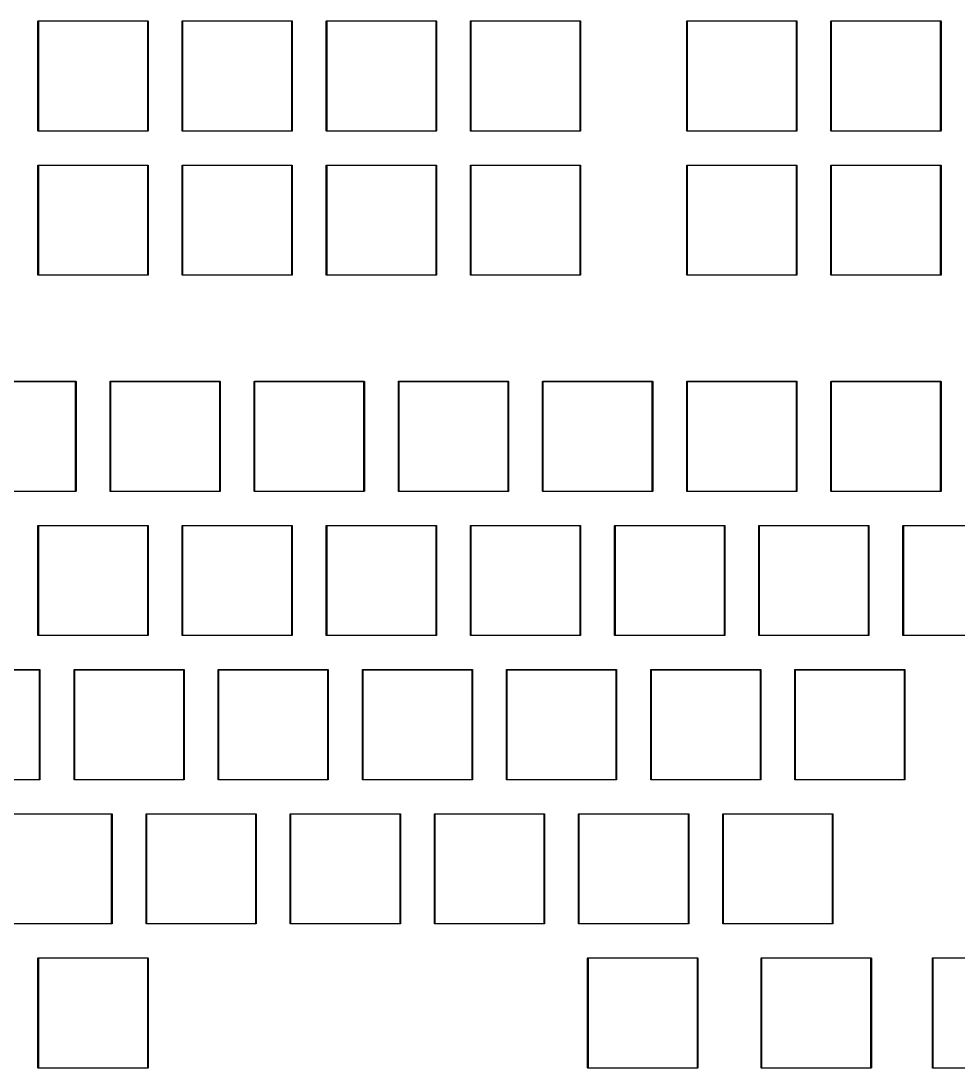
# Model space of a CAD drawing. Header units: millimetres. Extents: x 22 to 427, y -163 to -15.
# Drawn here: x 143.4 to 267.2, y -162.6 to -24.2 of the extents above; entities that cross this region are included whole.
import ezdxf

# ---------------------------------------------------------------- set-up
doc = ezdxf.new("R2010")
doc.units = ezdxf.units.MM
doc.layers.add('F.Courtyard', color=6, linetype='CONTINUOUS', true_color=0xff26e2)

msp = doc.modelspace()

# ---------------------------------------------------------------- linework, layer by layer
at = {"layer": 'F.Courtyard', "linetype": 'CONTINUOUS'}
for p, q in [((145.639375, -24.206875), (145.641278, -24.197308)), ((145.639375, -38.706875), (145.639375, -24.206875)), ((145.641278, -24.197308), (145.654808, -24.183778)), ((145.654808, -24.183778), (145.664375, -24.181875)), ((145.664375, -24.181875), (160.164375, -24.181875)), ((145.689375, -24.231875), (145.689375, -38.681875)), ((160.139375, -24.231875), (145.689375, -24.231875)), ((160.139375, -38.681875), (160.139375, -24.231875)), ((160.164375, -24.181875), (160.173942, -24.183778)), ((160.173942, -24.183778), (160.187472, -24.197308)), ((160.187472, -24.197308), (160.189375, -24.206875)), ((160.189375, -24.206875), (160.189375, -38.706875)), ((164.689375, -24.206875), (164.691278, -24.197308)), ((164.689375, -38.706875), (164.689375, -24.206875)), ((164.691278, -24.197308), (164.704808, -24.183778)), ((164.704808, -24.183778), (164.714375, -24.181875)), ((164.714375, -24.181875), (179.214375, -24.181875)), ((164.739375, -24.231875), (164.739375, -38.681875)), ((179.189375, -24.231875), (164.739375, -24.231875)), ((179.189375, -38.681875), (179.189375, -24.231875)), ((179.214375, -24.181875), (179.223942, -24.183778)), ((179.223942, -24.183778), (179.237472, -24.197308)), ((179.237472, -24.197308), (179.239375, -24.206875)), ((179.239375, -24.206875), (179.239375, -38.706875)), ((183.739375, -24.206875), (183.741278, -24.197308)), ((183.739375, -38.706875), (183.739375, -24.206875)), ((183.741278, -24.197308), (183.754808, -24.183778)), ((183.754808, -24.183778), (183.764375, -24.181875)), ((183.764375, -24.181875), (198.264375, -24.181875)), ((183.789375, -24.231875), (183.789375, -38.681875)), ((198.239375, -24.231875), (183.789375, -24.231875)), ((198.239375, -38.681875), (198.239375, -24.231875)), ((198.264375, -24.181875), (198.273942, -24.183778)), ((198.273942, -24.183778), (198.287472, -24.197308)), ((198.287472, -24.197308), (198.289375, -24.206875)), ((198.289375, -24.206875), (198.289375, -38.706875)), ((202.789375, -24.206875), (202.791278, -24.197308)), ((202.789375, -38.706875), (202.789375, -24.206875)), ((202.791278, -24.197308), (202.804808, -24.183778)), ((202.804808, -24.183778), (202.814375, -24.181875)), ((202.814375, -24.181875), (217.314375, -24.181875)), ((202.839375, -24.231875), (202.839375, -38.681875)), ((217.289375, -24.231875), (202.839375, -24.231875)), ((217.289375, -38.681875), (217.289375, -24.231875)), ((217.314375, -24.181875), (217.323942, -24.183778)), ((217.323942, -24.183778), (217.337472, -24.197308)), ((217.337472, -24.197308), (217.339375, -24.206875)), ((217.339375, -24.206875), (217.339375, -38.706875)), ((231.364375, -24.206875), (231.366278, -24.197308)), ((231.364375, -38.706875), (231.364375, -24.206875)), ((231.366278, -24.197308), (231.379808, -24.183778)), ((231.379808, -24.183778), (231.389375, -24.181875)), ((231.389375, -24.181875), (245.889375, -24.181875)), ((231.414375, -24.231875), (231.414375, -38.681875)), ((245.864375, -24.231875), (231.414375, -24.231875)), ((245.864375, -38.681875), (245.864375, -24.231875)), ((245.889375, -24.181875), (245.898942, -24.183778)), ((245.898942, -24.183778), (245.912472, -24.197308)), ((245.912472, -24.197308), (245.914375, -24.206875)), ((245.914375, -24.206875), (245.914375, -38.706875)), ((250.414375, -24.206875), (250.416278, -24.197308)), ((250.414375, -38.706875), (250.414375, -24.206875)), ((250.416278, -24.197308), (250.429808, -24.183778)), ((250.429808, -24.183778), (250.439375, -24.181875)), ((250.439375, -24.181875), (264.939375, -24.181875)), ((250.464375, -24.231875), (250.464375, -38.681875)), ((264.914375, -24.231875), (250.464375, -24.231875)), ((264.914375, -38.681875), (264.914375, -24.231875)), ((264.939375, -24.181875), (264.948942, -24.183778)), ((264.948942, -24.183778), (264.962472, -24.197308)), ((264.962472, -24.197308), (264.964375, -24.206875)), ((264.964375, -24.206875), (264.964375, -38.706875)), ((145.641278, -38.716442), (145.639375, -38.706875)), ((145.654808, -38.729972), (145.641278, -38.716442)), ((145.664375, -38.731875), (145.654808, -38.729972)), ((160.164375, -38.731875), (145.664375, -38.731875)), ((145.689375, -38.681875), (160.139375, -38.681875)), ((160.173942, -38.729972), (160.164375, -38.731875)), ((160.187472, -38.716442), (160.173942, -38.729972)), ((160.189375, -38.706875), (160.187472, -38.716442)), ((164.691278, -38.716442), (164.689375, -38.706875)), ((164.704808, -38.729972), (164.691278, -38.716442)), ((164.714375, -38.731875), (164.704808, -38.729972)), ((179.214375, -38.731875), (164.714375, -38.731875)), ((164.739375, -38.681875), (179.189375, -38.681875)), ((179.223942, -38.729972), (179.214375, -38.731875)), ((179.237472, -38.716442), (179.223942, -38.729972)), ((179.239375, -38.706875), (179.237472, -38.716442)), ((183.741278, -38.716442), (183.739375, -38.706875)), ((183.754808, -38.729972), (183.741278, -38.716442)), ((183.764375, -38.731875), (183.754808, -38.729972)), ((198.264375, -38.731875), (183.764375, -38.731875)), ((183.789375, -38.681875), (198.239375, -38.681875)), ((198.273942, -38.729972), (198.264375, -38.731875)), ((198.287472, -38.716442), (198.273942, -38.729972)), ((198.289375, -38.706875), (198.287472, -38.716442)), ((202.791278, -38.716442), (202.789375, -38.706875)), ((202.804808, -38.729972), (202.791278, -38.716442)), ((202.814375, -38.731875), (202.804808, -38.729972)), ((217.314375, -38.731875), (202.814375, -38.731875)), ((202.839375, -38.681875), (217.289375, -38.681875)), ((217.323942, -38.729972), (217.314375, -38.731875)), ((217.337472, -38.716442), (217.323942, -38.729972)), ((217.339375, -38.706875), (217.337472, -38.716442)), ((231.366278, -38.716442), (231.364375, -38.706875)), ((231.379808, -38.729972), (231.366278, -38.716442)), ((231.389375, -38.731875), (231.379808, -38.729972)), ((245.889375, -38.731875), (231.389375, -38.731875)), ((231.414375, -38.681875), (245.864375, -38.681875)), ((245.898942, -38.729972), (245.889375, -38.731875)), ((245.912472, -38.716442), (245.898942, -38.729972)), ((245.914375, -38.706875), (245.912472, -38.716442)), ((250.416278, -38.716442), (250.414375, -38.706875)), ((250.429808, -38.729972), (250.416278, -38.716442)), ((250.439375, -38.731875), (250.429808, -38.729972)), ((264.939375, -38.731875), (250.439375, -38.731875)), ((250.464375, -38.681875), (264.914375, -38.681875)), ((264.948942, -38.729972), (264.939375, -38.731875)), ((264.962472, -38.716442), (264.948942, -38.729972)), ((264.964375, -38.706875), (264.962472, -38.716442)), ((145.639375, -43.256875), (145.641278, -43.247308)), ((145.639375, -57.756875), (145.639375, -43.256875)), ((145.641278, -43.247308), (145.654808, -43.233778)), ((145.654808, -43.233778), (145.664375, -43.231875)), ((145.664375, -43.231875), (160.164375, -43.231875)), ((145.689375, -43.281875), (145.689375, -57.731875)), ((160.139375, -43.281875), (145.689375, -43.281875)), ((160.139375, -57.731875), (160.139375, -43.281875)), ((160.164375, -43.231875), (160.173942, -43.233778)), ((160.173942, -43.233778), (160.187472, -43.247308)), ((160.187472, -43.247308), (160.189375, -43.256875)), ((160.189375, -43.256875), (160.189375, -57.756875)), ((164.689375, -43.256875), (164.691278, -43.247308)), ((164.689375, -57.756875), (164.689375, -43.256875)), ((164.691278, -43.247308), (164.704808, -43.233778)), ((164.704808, -43.233778), (164.714375, -43.231875)), ((164.714375, -43.231875), (179.214375, -43.231875)), ((164.739375, -43.281875), (164.739375, -57.731875)), ((179.189375, -43.281875), (164.739375, -43.281875)), ((179.189375, -57.731875), (179.189375, -43.281875)), ((179.214375, -43.231875), (179.223942, -43.233778)), ((179.223942, -43.233778), (179.237472, -43.247308)), ((179.237472, -43.247308), (179.239375, -43.256875)), ((179.239375, -43.256875), (179.239375, -57.756875)), ((183.739375, -43.256875), (183.741278, -43.247308)), ((183.739375, -57.756875), (183.739375, -43.256875)), ((183.741278, -43.247308), (183.754808, -43.233778)), ((183.754808, -43.233778), (183.764375, -43.231875)), ((183.764375, -43.231875), (198.264375, -43.231875)), ((183.789375, -43.281875), (183.789375, -57.731875)), ((198.239375, -43.281875), (183.789375, -43.281875)), ((198.239375, -57.731875), (198.239375, -43.281875)), ((198.264375, -43.231875), (198.273942, -43.233778)), ((198.273942, -43.233778), (198.287472, -43.247308)), ((198.287472, -43.247308), (198.289375, -43.256875)), ((198.289375, -43.256875), (198.289375, -57.756875)), ((202.789375, -43.256875), (202.791278, -43.247308)), ((202.789375, -57.756875), (202.789375, -43.256875)), ((202.791278, -43.247308), (202.804808, -43.233778)), ((202.804808, -43.233778), (202.814375, -43.231875)), ((202.814375, -43.231875), (217.314375, -43.231875)), ((202.839375, -43.281875), (202.839375, -57.731875)), ((217.289375, -43.281875), (202.839375, -43.281875)), ((217.289375, -57.731875), (217.289375, -43.281875)), ((217.314375, -43.231875), (217.323942, -43.233778)), ((217.323942, -43.233778), (217.337472, -43.247308)), ((217.337472, -43.247308), (217.339375, -43.256875)), ((217.339375, -43.256875), (217.339375, -57.756875)), ((231.364375, -43.256875), (231.366278, -43.247308)), ((231.364375, -57.756875), (231.364375, -43.256875)), ((231.366278, -43.247308), (231.379808, -43.233778)), ((231.379808, -43.233778), (231.389375, -43.231875)), ((231.389375, -43.231875), (245.889375, -43.231875)), ((231.414375, -43.281875), (231.414375, -57.731875)), ((245.864375, -43.281875), (231.414375, -43.281875)), ((245.864375, -57.731875), (245.864375, -43.281875)), ((245.889375, -43.231875), (245.898942, -43.233778)), ((245.898942, -43.233778), (245.912472, -43.247308)), ((245.912472, -43.247308), (245.914375, -43.256875)), ((245.914375, -43.256875), (245.914375, -57.756875)), ((250.414375, -43.256875), (250.416278, -43.247308)), ((250.414375, -57.756875), (250.414375, -43.256875)), ((250.416278, -43.247308), (250.429808, -43.233778)), ((250.429808, -43.233778), (250.439375, -43.231875)), ((250.439375, -43.231875), (264.939375, -43.231875)), ((250.464375, -43.281875), (250.464375, -57.731875)), ((264.914375, -43.281875), (250.464375, -43.281875)), ((264.914375, -57.731875), (264.914375, -43.281875)), ((264.939375, -43.231875), (264.948942, -43.233778)), ((264.948942, -43.233778), (264.962472, -43.247308)), ((264.962472, -43.247308), (264.964375, -43.256875)), ((264.964375, -43.256875), (264.964375, -57.756875)), ((145.641278, -57.766442), (145.639375, -57.756875)), ((145.654808, -57.779972), (145.641278, -57.766442)), ((145.664375, -57.781875), (145.654808, -57.779972)), ((160.164375, -57.781875), (145.664375, -57.781875)), ((145.689375, -57.731875), (160.139375, -57.731875)), ((160.173942, -57.779972), (160.164375, -57.781875)), ((160.187472, -57.766442), (160.173942, -57.779972)), ((160.189375, -57.756875), (160.187472, -57.766442)), ((164.691278, -57.766442), (164.689375, -57.756875)), ((164.704808, -57.779972), (164.691278, -57.766442)), ((164.714375, -57.781875), (164.704808, -57.779972)), ((179.214375, -57.781875), (164.714375, -57.781875)), ((164.739375, -57.731875), (179.189375, -57.731875)), ((179.223942, -57.779972), (179.214375, -57.781875)), ((179.237472, -57.766442), (179.223942, -57.779972)), ((179.239375, -57.756875), (179.237472, -57.766442)), ((183.741278, -57.766442), (183.739375, -57.756875)), ((183.754808, -57.779972), (183.741278, -57.766442)), ((183.764375, -57.781875), (183.754808, -57.779972)), ((198.264375, -57.781875), (183.764375, -57.781875)), ((183.789375, -57.731875), (198.239375, -57.731875)), ((198.273942, -57.779972), (198.264375, -57.781875)), ((198.287472, -57.766442), (198.273942, -57.779972)), ((198.289375, -57.756875), (198.287472, -57.766442)), ((202.791278, -57.766442), (202.789375, -57.756875)), ((202.804808, -57.779972), (202.791278, -57.766442)), ((202.814375, -57.781875), (202.804808, -57.779972)), ((217.314375, -57.781875), (202.814375, -57.781875)), ((202.839375, -57.731875), (217.289375, -57.731875)), ((217.323942, -57.779972), (217.314375, -57.781875)), ((217.337472, -57.766442), (217.323942, -57.779972)), ((217.339375, -57.756875), (217.337472, -57.766442)), ((231.366278, -57.766442), (231.364375, -57.756875)), ((231.379808, -57.779972), (231.366278, -57.766442)), ((231.389375, -57.781875), (231.379808, -57.779972)), ((245.889375, -57.781875), (231.389375, -57.781875)), ((231.414375, -57.731875), (245.864375, -57.731875)), ((245.898942, -57.779972), (245.889375, -57.781875)), ((245.912472, -57.766442), (245.898942, -57.779972)), ((245.914375, -57.756875), (245.912472, -57.766442)), ((250.416278, -57.766442), (250.414375, -57.756875)), ((250.429808, -57.779972), (250.416278, -57.766442)), ((250.439375, -57.781875), (250.429808, -57.779972)), ((264.939375, -57.781875), (250.439375, -57.781875)), ((250.464375, -57.731875), (264.914375, -57.731875)), ((264.948942, -57.779972), (264.939375, -57.781875)), ((264.962472, -57.766442), (264.948942, -57.779972)), ((264.964375, -57.756875), (264.962472, -57.766442)), ((136.139375, -71.806875), (150.639375, -71.806875)), ((150.614375, -71.856875), (136.164375, -71.856875)), ((150.614375, -86.306875), (150.614375, -71.856875)), ((150.639375, -71.806875), (150.648942, -71.808778)), ((150.648942, -71.808778), (150.662472, -71.822308)), ((150.662472, -71.822308), (150.664375, -71.831875)), ((150.664375, -71.831875), (150.664375, -86.331875)), ((155.164375, -71.831875), (155.166278, -71.822308)), ((155.164375, -86.331875), (155.164375, -71.831875)), ((155.166278, -71.822308), (155.179808, -71.808778)), ((155.179808, -71.808778), (155.189375, -71.806875)), ((155.189375, -71.806875), (169.689375, -71.806875)), ((155.214375, -71.856875), (155.214375, -86.306875)), ((169.664375, -71.856875), (155.214375, -71.856875)), ((169.664375, -86.306875), (169.664375, -71.856875)), ((169.689375, -71.806875), (169.698942, -71.808778)), ((169.698942, -71.808778), (169.712472, -71.822308)), ((169.712472, -71.822308), (169.714375, -71.831875)), ((169.714375, -71.831875), (169.714375, -86.331875)), ((174.214375, -71.831875), (174.216278, -71.822308)), ((174.214375, -86.331875), (174.214375, -71.831875)), ((174.216278, -71.822308), (174.229808, -71.808778)), ((174.229808, -71.808778), (174.239375, -71.806875)), ((174.239375, -71.806875), (188.739375, -71.806875)), ((174.264375, -71.856875), (174.264375, -86.306875)), ((188.714375, -71.856875), (174.264375, -71.856875)), ((188.714375, -86.306875), (188.714375, -71.856875)), ((188.739375, -71.806875), (188.748942, -71.808778)), ((188.748942, -71.808778), (188.762472, -71.822308)), ((188.762472, -71.822308), (188.764375, -71.831875)), ((188.764375, -71.831875), (188.764375, -86.331875)), ((193.264375, -71.831875), (193.266278, -71.822308)), ((193.264375, -86.331875), (193.264375, -71.831875)), ((193.266278, -71.822308), (193.279808, -71.808778)), ((193.279808, -71.808778), (193.289375, -71.806875)), ((193.289375, -71.806875), (207.789375, -71.806875)), ((193.314375, -71.856875), (193.314375, -86.306875)), ((207.764375, -71.856875), (193.314375, -71.856875)), ((207.764375, -86.306875), (207.764375, -71.856875)), ((207.789375, -71.806875), (207.798942, -71.808778)), ((207.798942, -71.808778), (207.812472, -71.822308)), ((207.812472, -71.822308), (207.814375, -71.831875)), ((207.814375, -71.831875), (207.814375, -86.331875)), ((212.314375, -71.831875), (212.316278, -71.822308)), ((212.314375, -86.331875), (212.314375, -71.831875)), ((212.316278, -71.822308), (212.329808, -71.808778)), ((212.329808, -71.808778), (212.339375, -71.806875)), ((212.339375, -71.806875), (226.839375, -71.806875)), ((212.364375, -71.856875), (212.364375, -86.306875)), ((226.814375, -71.856875), (212.364375, -71.856875)), ((226.814375, -86.306875), (226.814375, -71.856875)), ((226.839375, -71.806875), (226.848942, -71.808778)), ((226.848942, -71.808778), (226.862472, -71.822308)), ((226.862472, -71.822308), (226.864375, -71.831875)), ((226.864375, -71.831875), (226.864375, -86.331875)), ((231.364375, -71.831875), (231.366278, -71.822308)), ((231.364375, -86.331875), (231.364375, -71.831875)), ((231.366278, -71.822308), (231.379808, -71.808778)), ((231.379808, -71.808778), (231.389375, -71.806875)), ((231.389375, -71.806875), (245.889375, -71.806875)), ((231.414375, -71.856875), (231.414375, -86.306875)), ((245.864375, -71.856875), (231.414375, -71.856875)), ((245.864375, -86.306875), (245.864375, -71.856875)), ((245.889375, -71.806875), (245.898942, -71.808778)), ((245.898942, -71.808778), (245.912472, -71.822308)), ((245.912472, -71.822308), (245.914375, -71.831875)), ((245.914375, -71.831875), (245.914375, -86.331875)), ((250.414375, -71.831875), (250.416278, -71.822308)), ((250.414375, -86.331875), (250.414375, -71.831875)), ((250.416278, -71.822308), (250.429808, -71.808778)), ((250.429808, -71.808778), (250.439375, -71.806875)), ((250.439375, -71.806875), (264.939375, -71.806875)), ((250.464375, -71.856875), (250.464375, -86.306875)), ((264.914375, -71.856875), (250.464375, -71.856875)), ((264.914375, -86.306875), (264.914375, -71.856875)), ((264.939375, -71.806875), (264.948942, -71.808778)), ((264.948942, -71.808778), (264.962472, -71.822308)), ((264.962472, -71.822308), (264.964375, -71.831875)), ((264.964375, -71.831875), (264.964375, -86.331875)), ((150.639375, -86.356875), (136.139375, -86.356875)), ((136.164375, -86.306875), (150.614375, -86.306875)), ((150.648942, -86.354972), (150.639375, -86.356875)), ((150.662472, -86.341442), (150.648942, -86.354972)), ((150.664375, -86.331875), (150.662472, -86.341442)), ((155.166278, -86.341442), (155.164375, -86.331875)), ((155.179808, -86.354972), (155.166278, -86.341442)), ((155.189375, -86.356875), (155.179808, -86.354972)), ((169.689375, -86.356875), (155.189375, -86.356875)), ((155.214375, -86.306875), (169.664375, -86.306875)), ((169.698942, -86.354972), (169.689375, -86.356875)), ((169.712472, -86.341442), (169.698942, -86.354972)), ((169.714375, -86.331875), (169.712472, -86.341442)), ((174.216278, -86.341442), (174.214375, -86.331875)), ((174.229808, -86.354972), (174.216278, -86.341442)), ((174.239375, -86.356875), (174.229808, -86.354972)), ((188.739375, -86.356875), (174.239375, -86.356875)), ((174.264375, -86.306875), (188.714375, -86.306875)), ((188.748942, -86.354972), (188.739375, -86.356875)), ((188.762472, -86.341442), (188.748942, -86.354972)), ((188.764375, -86.331875), (188.762472, -86.341442)), ((193.266278, -86.341442), (193.264375, -86.331875)), ((193.279808, -86.354972), (193.266278, -86.341442)), ((193.289375, -86.356875), (193.279808, -86.354972)), ((207.789375, -86.356875), (193.289375, -86.356875)), ((193.314375, -86.306875), (207.764375, -86.306875)), ((207.798942, -86.354972), (207.789375, -86.356875)), ((207.812472, -86.341442), (207.798942, -86.354972)), ((207.814375, -86.331875), (207.812472, -86.341442)), ((212.316278, -86.341442), (212.314375, -86.331875)), ((212.329808, -86.354972), (212.316278, -86.341442)), ((212.339375, -86.356875), (212.329808, -86.354972)), ((226.839375, -86.356875), (212.339375, -86.356875)), ((212.364375, -86.306875), (226.814375, -86.306875)), ((226.848942, -86.354972), (226.839375, -86.356875)), ((226.862472, -86.341442), (226.848942, -86.354972)), ((226.864375, -86.331875), (226.862472, -86.341442)), ((231.366278, -86.341442), (231.364375, -86.331875)), ((231.379808, -86.354972), (231.366278, -86.341442)), ((231.389375, -86.356875), (231.379808, -86.354972)), ((245.889375, -86.356875), (231.389375, -86.356875)), ((231.414375, -86.306875), (245.864375, -86.306875)), ((245.898942, -86.354972), (245.889375, -86.356875)), ((245.912472, -86.341442), (245.898942, -86.354972)), ((245.914375, -86.331875), (245.912472, -86.341442)), ((250.416278, -86.341442), (250.414375, -86.331875)), ((250.429808, -86.354972), (250.416278, -86.341442)), ((250.439375, -86.356875), (250.429808, -86.354972)), ((264.939375, -86.356875), (250.439375, -86.356875)), ((250.464375, -86.306875), (264.914375, -86.306875)), ((264.948942, -86.354972), (264.939375, -86.356875)), ((264.962472, -86.341442), (264.948942, -86.354972)), ((264.964375, -86.331875), (264.962472, -86.341442)), ((145.639375, -90.881875), (145.641278, -90.872308)), ((145.639375, -105.381875), (145.639375, -90.881875)), ((145.641278, -90.872308), (145.654808, -90.858778)), ((145.654808, -90.858778), (145.664375, -90.856875)), ((145.664375, -90.856875), (160.164375, -90.856875)), ((145.689375, -90.906875), (145.689375, -105.356875)), ((160.139375, -90.906875), (145.689375, -90.906875)), ((160.139375, -105.356875), (160.139375, -90.906875)), ((160.164375, -90.856875), (160.173942, -90.858778)), ((160.173942, -90.858778), (160.187472, -90.872308)), ((160.187472, -90.872308), (160.189375, -90.881875)), ((160.189375, -90.881875), (160.189375, -105.381875)), ((164.689375, -90.881875), (164.691278, -90.872308)), ((164.689375, -105.381875), (164.689375, -90.881875)), ((164.691278, -90.872308), (164.704808, -90.858778)), ((164.704808, -90.858778), (164.714375, -90.856875)), ((164.714375, -90.856875), (179.214375, -90.856875)), ((164.739375, -90.906875), (164.739375, -105.356875)), ((179.189375, -90.906875), (164.739375, -90.906875)), ((179.189375, -105.356875), (179.189375, -90.906875)), ((179.214375, -90.856875), (179.223942, -90.858778)), ((179.223942, -90.858778), (179.237472, -90.872308)), ((179.237472, -90.872308), (179.239375, -90.881875)), ((179.239375, -90.881875), (179.239375, -105.381875)), ((183.739375, -90.881875), (183.741278, -90.872308)), ((183.739375, -105.381875), (183.739375, -90.881875)), ((183.741278, -90.872308), (183.754808, -90.858778)), ((183.754808, -90.858778), (183.764375, -90.856875)), ((183.764375, -90.856875), (198.264375, -90.856875)), ((183.789375, -90.906875), (183.789375, -105.356875)), ((198.239375, -90.906875), (183.789375, -90.906875)), ((198.239375, -105.356875), (198.239375, -90.906875)), ((198.264375, -90.856875), (198.273942, -90.858778)), ((198.273942, -90.858778), (198.287472, -90.872308)), ((198.287472, -90.872308), (198.289375, -90.881875)), ((198.289375, -90.881875), (198.289375, -105.381875)), ((202.789375, -90.881875), (202.791278, -90.872308)), ((202.789375, -105.381875), (202.789375, -90.881875)), ((202.791278, -90.872308), (202.804808, -90.858778)), ((202.804808, -90.858778), (202.814375, -90.856875)), ((202.814375, -90.856875), (217.314375, -90.856875)), ((202.839375, -90.906875), (202.839375, -105.356875)), ((217.289375, -90.906875), (202.839375, -90.906875)), ((217.289375, -105.356875), (217.289375, -90.906875)), ((217.314375, -90.856875), (217.323942, -90.858778)), ((217.323942, -90.858778), (217.337472, -90.872308)), ((217.337472, -90.872308), (217.339375, -90.881875)), ((217.339375, -90.881875), (217.339375, -105.381875)), ((221.839375, -90.881875), (221.841278, -90.872308)), ((221.839375, -105.381875), (221.839375, -90.881875)), ((221.841278, -90.872308), (221.854808, -90.858778)), ((221.854808, -90.858778), (221.864375, -90.856875)), ((221.864375, -90.856875), (236.364375, -90.856875)), ((221.889375, -90.906875), (221.889375, -105.356875)), ((236.339375, -90.906875), (221.889375, -90.906875)), ((236.339375, -105.356875), (236.339375, -90.906875)), ((236.364375, -90.856875), (236.373942, -90.858778)), ((236.373942, -90.858778), (236.387472, -90.872308)), ((236.387472, -90.872308), (236.389375, -90.881875)), ((236.389375, -90.881875), (236.389375, -105.381875)), ((240.889375, -90.881875), (240.891278, -90.872308)), ((240.889375, -105.381875), (240.889375, -90.881875)), ((240.891278, -90.872308), (240.904808, -90.858778)), ((240.904808, -90.858778), (240.914375, -90.856875)), ((240.914375, -90.856875), (255.414375, -90.856875)), ((240.939375, -90.906875), (240.939375, -105.356875)), ((255.389375, -90.906875), (240.939375, -90.906875)), ((255.389375, -105.356875), (255.389375, -90.906875)), ((255.414375, -90.856875), (255.423942, -90.858778)), ((255.423942, -90.858778), (255.437472, -90.872308)), ((255.437472, -90.872308), (255.439375, -90.881875)), ((255.439375, -90.881875), (255.439375, -105.381875)), ((259.939375, -90.881875), (259.941278, -90.872308)), ((259.939375, -105.381875), (259.939375, -90.881875)), ((259.941278, -90.872308), (259.954808, -90.858778)), ((259.954808, -90.858778), (259.964375, -90.856875)), ((259.964375, -90.856875), (274.464375, -90.856875)), ((259.989375, -90.906875), (259.989375, -105.356875)), ((274.439375, -90.906875), (259.989375, -90.906875)), ((145.641278, -105.391442), (145.639375, -105.381875)), ((145.654808, -105.404972), (145.641278, -105.391442)), ((145.664375, -105.406875), (145.654808, -105.404972)), ((160.164375, -105.406875), (145.664375, -105.406875)), ((145.689375, -105.356875), (160.139375, -105.356875)), ((160.173942, -105.404972), (160.164375, -105.406875)), ((160.187472, -105.391442), (160.173942, -105.404972)), ((160.189375, -105.381875), (160.187472, -105.391442)), ((164.691278, -105.391442), (164.689375, -105.381875)), ((164.704808, -105.404972), (164.691278, -105.391442)), ((164.714375, -105.406875), (164.704808, -105.404972)), ((179.214375, -105.406875), (164.714375, -105.406875)), ((164.739375, -105.356875), (179.189375, -105.356875)), ((179.223942, -105.404972), (179.214375, -105.406875)), ((179.237472, -105.391442), (179.223942, -105.404972)), ((179.239375, -105.381875), (179.237472, -105.391442)), ((183.741278, -105.391442), (183.739375, -105.381875)), ((183.754808, -105.404972), (183.741278, -105.391442)), ((183.764375, -105.406875), (183.754808, -105.404972)), ((198.264375, -105.406875), (183.764375, -105.406875)), ((183.789375, -105.356875), (198.239375, -105.356875)), ((198.273942, -105.404972), (198.264375, -105.406875)), ((198.287472, -105.391442), (198.273942, -105.404972)), ((198.289375, -105.381875), (198.287472, -105.391442)), ((202.791278, -105.391442), (202.789375, -105.381875)), ((202.804808, -105.404972), (202.791278, -105.391442)), ((202.814375, -105.406875), (202.804808, -105.404972)), ((217.314375, -105.406875), (202.814375, -105.406875)), ((202.839375, -105.356875), (217.289375, -105.356875)), ((217.323942, -105.404972), (217.314375, -105.406875)), ((217.337472, -105.391442), (217.323942, -105.404972)), ((217.339375, -105.381875), (217.337472, -105.391442)), ((221.841278, -105.391442), (221.839375, -105.381875)), ((221.854808, -105.404972), (221.841278, -105.391442)), ((221.864375, -105.406875), (221.854808, -105.404972)), ((236.364375, -105.406875), (221.864375, -105.406875)), ((221.889375, -105.356875), (236.339375, -105.356875)), ((236.373942, -105.404972), (236.364375, -105.406875)), ((236.387472, -105.391442), (236.373942, -105.404972)), ((236.389375, -105.381875), (236.387472, -105.391442)), ((240.891278, -105.391442), (240.889375, -105.381875)), ((240.904808, -105.404972), (240.891278, -105.391442)), ((240.914375, -105.406875), (240.904808, -105.404972)), ((255.414375, -105.406875), (240.914375, -105.406875)), ((240.939375, -105.356875), (255.389375, -105.356875)), ((255.423942, -105.404972), (255.414375, -105.406875)), ((255.437472, -105.391442), (255.423942, -105.404972)), ((255.439375, -105.381875), (255.437472, -105.391442)), ((259.941278, -105.391442), (259.939375, -105.381875)), ((259.954808, -105.404972), (259.941278, -105.391442)), ((259.964375, -105.406875), (259.954808, -105.404972)), ((274.464375, -105.406875), (259.964375, -105.406875)), ((259.989375, -105.356875), (274.439375, -105.356875)), ((131.376875, -109.906875), (145.876875, -109.906875)), ((145.851875, -109.956875), (131.401875, -109.956875)), ((145.851875, -124.406875), (145.851875, -109.956875)), ((145.876875, -109.906875), (145.886442, -109.908778)), ((145.886442, -109.908778), (145.899972, -109.922308)), ((145.899972, -109.922308), (145.901875, -109.931875)), ((145.901875, -109.931875), (145.901875, -124.431875)), ((150.401875, -109.931875), (150.403778, -109.922308)), ((150.401875, -124.431875), (150.401875, -109.931875)), ((150.403778, -109.922308), (150.417308, -109.908778)), ((150.417308, -109.908778), (150.426875, -109.906875)), ((150.426875, -109.906875), (164.926875, -109.906875)), ((150.451875, -109.956875), (150.451875, -124.406875)), ((164.901875, -109.956875), (150.451875, -109.956875)), ((164.901875, -124.406875), (164.901875, -109.956875)), ((164.926875, -109.906875), (164.936442, -109.908778)), ((164.936442, -109.908778), (164.949972, -109.922308)), ((164.949972, -109.922308), (164.951875, -109.931875)), ((164.951875, -109.931875), (164.951875, -124.431875)), ((169.451875, -109.931875), (169.453778, -109.922308)), ((169.451875, -124.431875), (169.451875, -109.931875)), ((169.453778, -109.922308), (169.467308, -109.908778)), ((169.467308, -109.908778), (169.476875, -109.906875)), ((169.476875, -109.906875), (183.976875, -109.906875)), ((169.501875, -109.956875), (169.501875, -124.406875)), ((183.951875, -109.956875), (169.501875, -109.956875)), ((183.951875, -124.406875), (183.951875, -109.956875)), ((183.976875, -109.906875), (183.986442, -109.908778)), ((183.986442, -109.908778), (183.999972, -109.922308)), ((183.999972, -109.922308), (184.001875, -109.931875)), ((184.001875, -109.931875), (184.001875, -124.431875)), ((188.501875, -109.931875), (188.503778, -109.922308)), ((188.501875, -124.431875), (188.501875, -109.931875)), ((188.503778, -109.922308), (188.517308, -109.908778)), ((188.517308, -109.908778), (188.526875, -109.906875)), ((188.526875, -109.906875), (203.026875, -109.906875)), ((188.551875, -109.956875), (188.551875, -124.406875)), ((203.001875, -109.956875), (188.551875, -109.956875)), ((203.001875, -124.406875), (203.001875, -109.956875)), ((203.026875, -109.906875), (203.036442, -109.908778)), ((203.036442, -109.908778), (203.049972, -109.922308)), ((203.049972, -109.922308), (203.051875, -109.931875)), ((203.051875, -109.931875), (203.051875, -124.431875)), ((207.551875, -109.931875), (207.553778, -109.922308)), ((207.551875, -124.431875), (207.551875, -109.931875)), ((207.553778, -109.922308), (207.567308, -109.908778)), ((207.567308, -109.908778), (207.576875, -109.906875)), ((207.576875, -109.906875), (222.076875, -109.906875)), ((207.601875, -109.956875), (207.601875, -124.406875)), ((222.051875, -109.956875), (207.601875, -109.956875)), ((222.051875, -124.406875), (222.051875, -109.956875)), ((222.076875, -109.906875), (222.086442, -109.908778)), ((222.086442, -109.908778), (222.099972, -109.922308)), ((222.099972, -109.922308), (222.101875, -109.931875)), ((222.101875, -109.931875), (222.101875, -124.431875)), ((226.601875, -109.931875), (226.603778, -109.922308)), ((226.601875, -124.431875), (226.601875, -109.931875)), ((226.603778, -109.922308), (226.617308, -109.908778)), ((226.617308, -109.908778), (226.626875, -109.906875)), ((226.626875, -109.906875), (241.126875, -109.906875)), ((226.651875, -109.956875), (226.651875, -124.406875)), ((241.101875, -109.956875), (226.651875, -109.956875)), ((241.101875, -124.406875), (241.101875, -109.956875)), ((241.126875, -109.906875), (241.136442, -109.908778)), ((241.136442, -109.908778), (241.149972, -109.922308)), ((241.149972, -109.922308), (241.151875, -109.931875)), ((241.151875, -109.931875), (241.151875, -124.431875)), ((245.651875, -109.931875), (245.653778, -109.922308)), ((245.651875, -124.431875), (245.651875, -109.931875)), ((245.653778, -109.922308), (245.667308, -109.908778)), ((245.667308, -109.908778), (245.676875, -109.906875)), ((245.676875, -109.906875), (260.176875, -109.906875)), ((245.701875, -109.956875), (245.701875, -124.406875)), ((260.151875, -109.956875), (245.701875, -109.956875)), ((260.151875, -124.406875), (260.151875, -109.956875)), ((260.176875, -109.906875), (260.186442, -109.908778)), ((260.186442, -109.908778), (260.199972, -109.922308)), ((260.199972, -109.922308), (260.201875, -109.931875)), ((260.201875, -109.931875), (260.201875, -124.431875)), ((145.876875, -124.456875), (131.376875, -124.456875)), ((131.401875, -124.406875), (145.851875, -124.406875)), ((145.886442, -124.454972), (145.876875, -124.456875)), ((145.899972, -124.441442), (145.886442, -124.454972)), ((145.901875, -124.431875), (145.899972, -124.441442)), ((150.403778, -124.441442), (150.401875, -124.431875)), ((150.417308, -124.454972), (150.403778, -124.441442)), ((150.426875, -124.456875), (150.417308, -124.454972)), ((164.926875, -124.456875), (150.426875, -124.456875)), ((150.451875, -124.406875), (164.901875, -124.406875)), ((164.936442, -124.454972), (164.926875, -124.456875)), ((164.949972, -124.441442), (164.936442, -124.454972)), ((164.951875, -124.431875), (164.949972, -124.441442)), ((169.453778, -124.441442), (169.451875, -124.431875)), ((169.467308, -124.454972), (169.453778, -124.441442)), ((169.476875, -124.456875), (169.467308, -124.454972)), ((183.976875, -124.456875), (169.476875, -124.456875)), ((169.501875, -124.406875), (183.951875, -124.406875)), ((183.986442, -124.454972), (183.976875, -124.456875)), ((183.999972, -124.441442), (183.986442, -124.454972)), ((184.001875, -124.431875), (183.999972, -124.441442)), ((188.503778, -124.441442), (188.501875, -124.431875)), ((188.517308, -124.454972), (188.503778, -124.441442)), ((188.526875, -124.456875), (188.517308, -124.454972)), ((203.026875, -124.456875), (188.526875, -124.456875)), ((188.551875, -124.406875), (203.001875, -124.406875)), ((203.036442, -124.454972), (203.026875, -124.456875)), ((203.049972, -124.441442), (203.036442, -124.454972)), ((203.051875, -124.431875), (203.049972, -124.441442)), ((207.553778, -124.441442), (207.551875, -124.431875)), ((207.567308, -124.454972), (207.553778, -124.441442)), ((207.576875, -124.456875), (207.567308, -124.454972)), ((222.076875, -124.456875), (207.576875, -124.456875)), ((207.601875, -124.406875), (222.051875, -124.406875)), ((222.086442, -124.454972), (222.076875, -124.456875)), ((222.099972, -124.441442), (222.086442, -124.454972)), ((222.101875, -124.431875), (222.099972, -124.441442)), ((226.603778, -124.441442), (226.601875, -124.431875)), ((226.617308, -124.454972), (226.603778, -124.441442)), ((226.626875, -124.456875), (226.617308, -124.454972)), ((241.126875, -124.456875), (226.626875, -124.456875)), ((226.651875, -124.406875), (241.101875, -124.406875)), ((241.136442, -124.454972), (241.126875, -124.456875)), ((241.149972, -124.441442), (241.136442, -124.454972)), ((241.151875, -124.431875), (241.149972, -124.441442)), ((245.653778, -124.441442), (245.651875, -124.431875)), ((245.667308, -124.454972), (245.653778, -124.441442)), ((245.676875, -124.456875), (245.667308, -124.454972)), ((260.176875, -124.456875), (245.676875, -124.456875)), ((245.701875, -124.406875), (260.151875, -124.406875)), ((260.186442, -124.454972), (260.176875, -124.456875)), ((260.199972, -124.441442), (260.186442, -124.454972)), ((260.201875, -124.431875), (260.199972, -124.441442)), ((140.901875, -128.956875), (155.401875, -128.956875)), ((155.376875, -129.006875), (140.926875, -129.006875)), ((155.376875, -143.456875), (155.376875, -129.006875)), ((155.401875, -128.956875), (155.411442, -128.958778)), ((155.411442, -128.958778), (155.424972, -128.972308)), ((155.424972, -128.972308), (155.426875, -128.981875)), ((155.426875, -128.981875), (155.426875, -143.481875)), ((159.926875, -128.981875), (159.928778, -128.972308)), ((159.926875, -143.481875), (159.926875, -128.981875)), ((159.928778, -128.972308), (159.942308, -128.958778)), ((159.942308, -128.958778), (159.951875, -128.956875)), ((159.951875, -128.956875), (174.451875, -128.956875)), ((159.976875, -129.006875), (159.976875, -143.456875)), ((174.426875, -129.006875), (159.976875, -129.006875)), ((174.426875, -143.456875), (174.426875, -129.006875)), ((174.451875, -128.956875), (174.461442, -128.958778)), ((174.461442, -128.958778), (174.474972, -128.972308)), ((174.474972, -128.972308), (174.476875, -128.981875)), ((174.476875, -128.981875), (174.476875, -143.481875)), ((178.976875, -128.981875), (178.978778, -128.972308)), ((178.976875, -143.481875), (178.976875, -128.981875)), ((178.978778, -128.972308), (178.992308, -128.958778)), ((178.992308, -128.958778), (179.001875, -128.956875)), ((179.001875, -128.956875), (193.501875, -128.956875)), ((179.026875, -129.006875), (179.026875, -143.456875)), ((193.476875, -129.006875), (179.026875, -129.006875)), ((193.476875, -143.456875), (193.476875, -129.006875)), ((193.501875, -128.956875), (193.511442, -128.958778)), ((193.511442, -128.958778), (193.524972, -128.972308)), ((193.524972, -128.972308), (193.526875, -128.981875)), ((193.526875, -128.981875), (193.526875, -143.481875)), ((198.026875, -128.981875), (198.028778, -128.972308)), ((198.026875, -143.481875), (198.026875, -128.981875)), ((198.028778, -128.972308), (198.042308, -128.958778)), ((198.042308, -128.958778), (198.051875, -128.956875)), ((198.051875, -128.956875), (212.551875, -128.956875)), ((198.076875, -129.006875), (198.076875, -143.456875)), ((212.526875, -129.006875), (198.076875, -129.006875)), ((212.526875, -143.456875), (212.526875, -129.006875)), ((212.551875, -128.956875), (212.561442, -128.958778)), ((212.561442, -128.958778), (212.574972, -128.972308)), ((212.574972, -128.972308), (212.576875, -128.981875)), ((212.576875, -128.981875), (212.576875, -143.481875)), ((217.076875, -128.981875), (217.078778, -128.972308)), ((217.076875, -143.481875), (217.076875, -128.981875)), ((217.078778, -128.972308), (217.092308, -128.958778)), ((217.092308, -128.958778), (217.101875, -128.956875)), ((217.101875, -128.956875), (231.601875, -128.956875)), ((217.126875, -129.006875), (217.126875, -143.456875)), ((231.576875, -129.006875), (217.126875, -129.006875)), ((231.576875, -143.456875), (231.576875, -129.006875)), ((231.601875, -128.956875), (231.611442, -128.958778)), ((231.611442, -128.958778), (231.624972, -128.972308)), ((231.624972, -128.972308), (231.626875, -128.981875)), ((231.626875, -128.981875), (231.626875, -143.481875)), ((236.126875, -128.981875), (236.128778, -128.972308)), ((236.126875, -143.481875), (236.126875, -128.981875)), ((236.128778, -128.972308), (236.142308, -128.958778)), ((236.142308, -128.958778), (236.151875, -128.956875)), ((236.151875, -128.956875), (250.651875, -128.956875)), ((236.176875, -129.006875), (236.176875, -143.456875)), ((250.626875, -129.006875), (236.176875, -129.006875)), ((250.626875, -143.456875), (250.626875, -129.006875)), ((250.651875, -128.956875), (250.661442, -128.958778)), ((250.661442, -128.958778), (250.674972, -128.972308)), ((250.674972, -128.972308), (250.676875, -128.981875)), ((250.676875, -128.981875), (250.676875, -143.481875)), ((155.401875, -143.506875), (140.901875, -143.506875)), ((140.926875, -143.456875), (155.376875, -143.456875)), ((155.411442, -143.504972), (155.401875, -143.506875)), ((155.424972, -143.491442), (155.411442, -143.504972)), ((155.426875, -143.481875), (155.424972, -143.491442)), ((159.928778, -143.491442), (159.926875, -143.481875)), ((159.942308, -143.504972), (159.928778, -143.491442)), ((159.951875, -143.506875), (159.942308, -143.504972)), ((174.451875, -143.506875), (159.951875, -143.506875)), ((159.976875, -143.456875), (174.426875, -143.456875)), ((174.461442, -143.504972), (174.451875, -143.506875)), ((174.474972, -143.491442), (174.461442, -143.504972)), ((174.476875, -143.481875), (174.474972, -143.491442)), ((178.978778, -143.491442), (178.976875, -143.481875)), ((178.992308, -143.504972), (178.978778, -143.491442)), ((179.001875, -143.506875), (178.992308, -143.504972)), ((193.501875, -143.506875), (179.001875, -143.506875)), ((179.026875, -143.456875), (193.476875, -143.456875)), ((193.511442, -143.504972), (193.501875, -143.506875)), ((193.524972, -143.491442), (193.511442, -143.504972)), ((193.526875, -143.481875), (193.524972, -143.491442)), ((198.028778, -143.491442), (198.026875, -143.481875)), ((198.042308, -143.504972), (198.028778, -143.491442)), ((198.051875, -143.506875), (198.042308, -143.504972)), ((212.551875, -143.506875), (198.051875, -143.506875)), ((198.076875, -143.456875), (212.526875, -143.456875)), ((212.561442, -143.504972), (212.551875, -143.506875)), ((212.574972, -143.491442), (212.561442, -143.504972)), ((212.576875, -143.481875), (212.574972, -143.491442)), ((217.078778, -143.491442), (217.076875, -143.481875)), ((217.092308, -143.504972), (217.078778, -143.491442)), ((217.101875, -143.506875), (217.092308, -143.504972)), ((231.601875, -143.506875), (217.101875, -143.506875)), ((217.126875, -143.456875), (231.576875, -143.456875)), ((231.611442, -143.504972), (231.601875, -143.506875)), ((231.624972, -143.491442), (231.611442, -143.504972)), ((231.626875, -143.481875), (231.624972, -143.491442)), ((236.128778, -143.491442), (236.126875, -143.481875)), ((236.142308, -143.504972), (236.128778, -143.491442)), ((236.151875, -143.506875), (236.142308, -143.504972)), ((250.651875, -143.506875), (236.151875, -143.506875)), ((236.176875, -143.456875), (250.626875, -143.456875)), ((250.661442, -143.504972), (250.651875, -143.506875)), ((250.674972, -143.491442), (250.661442, -143.504972)), ((250.676875, -143.481875), (250.674972, -143.491442)), ((145.639375, -148.031875), (145.641278, -148.022308)), ((145.639375, -162.531875), (145.639375, -148.031875)), ((145.641278, -148.022308), (145.654808, -148.008778)), ((145.654808, -148.008778), (145.664375, -148.006875)), ((145.664375, -148.006875), (160.164375, -148.006875)), ((145.689375, -148.056875), (145.689375, -162.506875)), ((160.139375, -148.056875), (145.689375, -148.056875)), ((160.139375, -162.506875), (160.139375, -148.056875)), ((160.164375, -148.006875), (160.173942, -148.008778)), ((160.173942, -148.008778), (160.187472, -148.022308)), ((160.187472, -148.022308), (160.189375, -148.031875)), ((160.189375, -148.031875), (160.189375, -162.531875)), ((218.2675, -148.031875), (218.269403, -148.022308)), ((218.2675, -162.531875), (218.2675, -148.031875)), ((218.269403, -148.022308), (218.282933, -148.008778)), ((218.282933, -148.008778), (218.2925, -148.006875)), ((218.2925, -148.006875), (232.7925, -148.006875)), ((218.3175, -148.056875), (218.3175, -162.506875)), ((232.7675, -148.056875), (218.3175, -148.056875)), ((232.7675, -162.506875), (232.7675, -148.056875)), ((232.7925, -148.006875), (232.802067, -148.008778)), ((232.802067, -148.008778), (232.815597, -148.022308)), ((232.815597, -148.022308), (232.8175, -148.031875)), ((232.8175, -148.031875), (232.8175, -162.531875)), ((241.206875, -148.031875), (241.208778, -148.022308)), ((241.206875, -162.531875), (241.206875, -148.031875)), ((241.208778, -148.022308), (241.222308, -148.008778)), ((241.222308, -148.008778), (241.231875, -148.006875)), ((241.231875, -148.006875), (255.731875, -148.006875)), ((241.256875, -148.056875), (241.256875, -162.506875)), ((255.706875, -148.056875), (241.256875, -148.056875)), ((255.706875, -162.506875), (255.706875, -148.056875)), ((255.731875, -148.006875), (255.741442, -148.008778)), ((255.741442, -148.008778), (255.754972, -148.022308)), ((255.754972, -148.022308), (255.756875, -148.031875)), ((255.756875, -148.031875), (255.756875, -162.531875)), ((263.82875, -148.031875), (263.830653, -148.022308)), ((263.82875, -162.531875), (263.82875, -148.031875)), ((263.830653, -148.022308), (263.844183, -148.008778)), ((263.844183, -148.008778), (263.85375, -148.006875)), ((263.85375, -148.006875), (278.35375, -148.006875)), ((263.87875, -148.056875), (263.87875, -162.506875)), ((278.32875, -148.056875), (263.87875, -148.056875)), ((145.641278, -162.541442), (145.639375, -162.531875)), ((145.654808, -162.554972), (145.641278, -162.541442)), ((145.664375, -162.556875), (145.654808, -162.554972)), ((160.164375, -162.556875), (145.664375, -162.556875)), ((145.689375, -162.506875), (160.139375, -162.506875)), ((160.173942, -162.554972), (160.164375, -162.556875)), ((160.187472, -162.541442), (160.173942, -162.554972)), ((160.189375, -162.531875), (160.187472, -162.541442)), ((218.269403, -162.541442), (218.2675, -162.531875)), ((218.282933, -162.554972), (218.269403, -162.541442)), ((218.2925, -162.556875), (218.282933, -162.554972)), ((232.7925, -162.556875), (218.2925, -162.556875)), ((218.3175, -162.506875), (232.7675, -162.506875)), ((232.802067, -162.554972), (232.7925, -162.556875)), ((232.815597, -162.541442), (232.802067, -162.554972)), ((232.8175, -162.531875), (232.815597, -162.541442)), ((241.208778, -162.541442), (241.206875, -162.531875)), ((241.222308, -162.554972), (241.208778, -162.541442)), ((241.231875, -162.556875), (241.222308, -162.554972)), ((255.731875, -162.556875), (241.231875, -162.556875)), ((241.256875, -162.506875), (255.706875, -162.506875)), ((255.741442, -162.554972), (255.731875, -162.556875)), ((255.754972, -162.541442), (255.741442, -162.554972)), ((255.756875, -162.531875), (255.754972, -162.541442)), ((263.830653, -162.541442), (263.82875, -162.531875)), ((263.844183, -162.554972), (263.830653, -162.541442)), ((263.85375, -162.556875), (263.844183, -162.554972)), ((278.35375, -162.556875), (263.85375, -162.556875)), ((263.87875, -162.506875), (278.32875, -162.506875))]:
    msp.add_line(p, q, dxfattribs=at)

doc.saveas('drawing.dxf')
